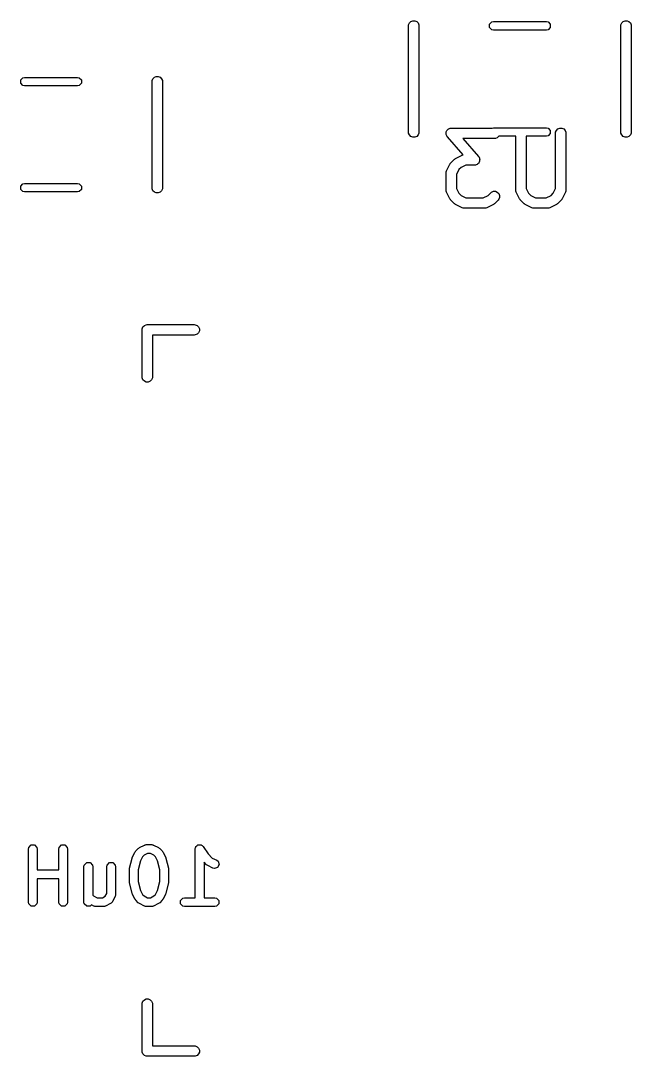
# Model space of a CAD drawing. Extents: x -2.1 to 1.78, y 0.53 to 2.72.
# Drawn here: x -0.57 to -0.225, y 1.534 to 2.119 of the extents above; entities that cross this region are included whole.
import ezdxf

# ---------------------------------------------------------------- set-up
doc = ezdxf.new("R2010")
doc.units = 0
doc.header["$MEASUREMENT"] = 0
doc.layers.add('BLACK', color=7, linetype='CONTINUOUS')

msp = doc.modelspace()

# ---------------------------------------------------------------- linework, layer by layer
at = {"layer": 'BLACK', "linetype": 'CONTINUOUS'}
for p, q in [((-0.3504, 2.11707), (-0.34996, 2.11814)), ((-0.34996, 2.11814), (-0.34914, 2.11895)), ((-0.34914, 2.11895), (-0.34808, 2.11939)), ((-0.34808, 2.11939), (-0.34692, 2.11939)), ((-0.34692, 2.11939), (-0.34586, 2.11895)), ((-0.34586, 2.11895), (-0.34504, 2.11814)), ((-0.34504, 2.11814), (-0.3446, 2.11707)), ((-0.30468, 2.1174), (-0.3034, 2.11868)), ((-0.3034, 2.11868), (-0.3025, 2.11886)), ((-0.3025, 2.11886), (-0.2725, 2.11886)), ((-0.2725, 2.11886), (-0.2716, 2.11868)), ((-0.2716, 2.11868), (-0.27032, 2.1174)), ((-0.2304, 2.11707), (-0.22996, 2.11814)), ((-0.22996, 2.11814), (-0.22914, 2.11895)), ((-0.22914, 2.11895), (-0.22808, 2.11939)), ((-0.22808, 2.11939), (-0.22692, 2.11939)), ((-0.22692, 2.11939), (-0.22586, 2.11895)), ((-0.22586, 2.11895), (-0.22504, 2.11814)), ((-0.22504, 2.11814), (-0.2246, 2.11707)), ((-0.35045, 2.1165), (-0.3504, 2.11707)), ((-0.35045, 2.0565), (-0.35045, 2.1165)), ((-0.3446, 2.11707), (-0.34455, 2.1165)), ((-0.34455, 2.1165), (-0.34455, 2.0565)), ((-0.30468, 2.11559), (-0.30468, 2.1174)), ((-0.3034, 2.11431), (-0.30468, 2.11559)), ((-0.3025, 2.11413), (-0.3034, 2.11431)), ((-0.2725, 2.11413), (-0.3025, 2.11413)), ((-0.2716, 2.11431), (-0.2725, 2.11413)), ((-0.27032, 2.11559), (-0.2716, 2.11431)), ((-0.27032, 2.1174), (-0.27032, 2.11559)), ((-0.23045, 2.1165), (-0.2304, 2.11707)), ((-0.23045, 2.0565), (-0.23045, 2.1165)), ((-0.2246, 2.11707), (-0.22455, 2.1165)), ((-0.22455, 2.1165), (-0.22455, 2.0565)), ((-0.56968, 2.0859), (-0.5684, 2.08718)), ((-0.56968, 2.0841), (-0.56968, 2.0859)), ((-0.5684, 2.08282), (-0.56968, 2.0841)), ((-0.5684, 2.08718), (-0.5675, 2.08736)), ((-0.5675, 2.08736), (-0.5375, 2.08736)), ((-0.5375, 2.08736), (-0.5366, 2.08718)), ((-0.5366, 2.08718), (-0.53532, 2.0859)), ((-0.53532, 2.0841), (-0.5366, 2.08282)), ((-0.53532, 2.0859), (-0.53532, 2.0841)), ((-0.49545, 2.085), (-0.4954, 2.08558)), ((-0.49545, 2.025), (-0.49545, 2.085)), ((-0.4954, 2.08558), (-0.49496, 2.08664)), ((-0.49496, 2.08664), (-0.49414, 2.08746)), ((-0.49414, 2.08746), (-0.49308, 2.0879)), ((-0.49308, 2.0879), (-0.49192, 2.0879)), ((-0.49192, 2.0879), (-0.49086, 2.08746)), ((-0.49086, 2.08746), (-0.49004, 2.08664)), ((-0.49004, 2.08664), (-0.4896, 2.08558)), ((-0.4896, 2.08558), (-0.48955, 2.085)), ((-0.48955, 2.085), (-0.48955, 2.025)), ((-0.5675, 2.08264), (-0.5684, 2.08282)), ((-0.5375, 2.08264), (-0.5675, 2.08264)), ((-0.5366, 2.08282), (-0.5375, 2.08264)), ((-0.3504, 2.05592), (-0.35045, 2.0565)), ((-0.34996, 2.05486), (-0.3504, 2.05592)), ((-0.34914, 2.05404), (-0.34996, 2.05486)), ((-0.34808, 2.0536), (-0.34914, 2.05404)), ((-0.34586, 2.05404), (-0.34692, 2.0536)), ((-0.34504, 2.05486), (-0.34586, 2.05404)), ((-0.3446, 2.05592), (-0.34504, 2.05486)), ((-0.34455, 2.0565), (-0.3446, 2.05592)), ((-0.32921, 2.05537), (-0.32918, 2.05585)), ((-0.32918, 2.05528), (-0.32921, 2.05537)), ((-0.32918, 2.05633), (-0.32914, 2.05642)), ((-0.32918, 2.05585), (-0.32918, 2.05633)), ((-0.32918, 2.05518), (-0.32918, 2.05528)), ((-0.32899, 2.05474), (-0.32918, 2.05518)), ((-0.32914, 2.05642), (-0.32913, 2.05652)), ((-0.32913, 2.05652), (-0.32892, 2.05695)), ((-0.32884, 2.05428), (-0.32899, 2.05474)), ((-0.32892, 2.05695), (-0.32874, 2.0574)), ((-0.32876, 2.05417), (-0.32884, 2.05428)), ((-0.32874, 2.05411), (-0.32876, 2.05417)), ((-0.32874, 2.0574), (-0.32867, 2.05747)), ((-0.32868, 2.05406), (-0.32874, 2.05411)), ((-0.3285, 2.05381), (-0.32868, 2.05406)), ((-0.32867, 2.05747), (-0.32862, 2.05756)), ((-0.32862, 2.05756), (-0.32826, 2.05787)), ((-0.31957, 2.0436), (-0.3285, 2.05381)), ((-0.32826, 2.05787), (-0.32792, 2.05821)), ((-0.32792, 2.05821), (-0.32783, 2.05825)), ((-0.32783, 2.05825), (-0.32775, 2.05831)), ((-0.32775, 2.05831), (-0.3273, 2.05847)), ((-0.3273, 2.05847), (-0.32686, 2.05865)), ((-0.32686, 2.05865), (-0.32672, 2.05867)), ((-0.32672, 2.05867), (-0.32666, 2.05868)), ((-0.32666, 2.05868), (-0.32659, 2.05868)), ((-0.32659, 2.05868), (-0.32628, 2.05871)), ((-0.32628, 2.05871), (-0.30326, 2.05871)), ((-0.30326, 2.05871), (-0.3025, 2.05886)), ((-0.3025, 2.05886), (-0.2725, 2.05886)), ((-0.29945, 2.05411), (-0.30027, 2.0533)), ((-0.28986, 2.05413), (-0.29945, 2.05413)), ((-0.29945, 2.05413), (-0.29945, 2.05411)), ((-0.28986, 2.02388), (-0.28986, 2.05413)), ((-0.2725, 2.05413), (-0.28396, 2.05413)), ((-0.28396, 2.05413), (-0.28396, 2.02458)), ((-0.2725, 2.05886), (-0.2716, 2.05868)), ((-0.2716, 2.05431), (-0.2725, 2.05413)), ((-0.2716, 2.05868), (-0.27032, 2.0574)), ((-0.27032, 2.05559), (-0.2716, 2.05431)), ((-0.27032, 2.0574), (-0.27032, 2.05559)), ((-0.26737, 2.05576), (-0.26731, 2.05633)), ((-0.26737, 2.02458), (-0.26737, 2.05576)), ((-0.26731, 2.05633), (-0.26687, 2.0574)), ((-0.26687, 2.0574), (-0.26605, 2.05821)), ((-0.26605, 2.05821), (-0.26499, 2.05865)), ((-0.26499, 2.05865), (-0.26384, 2.05865)), ((-0.26384, 2.05865), (-0.26277, 2.05821)), ((-0.26277, 2.05821), (-0.26196, 2.0574)), ((-0.26196, 2.0574), (-0.26152, 2.05633)), ((-0.26152, 2.05633), (-0.26146, 2.05576)), ((-0.26146, 2.05576), (-0.26146, 2.02388)), ((-0.2304, 2.05592), (-0.23045, 2.0565)), ((-0.22996, 2.05486), (-0.2304, 2.05592)), ((-0.22914, 2.05404), (-0.22996, 2.05486)), ((-0.22808, 2.0536), (-0.22914, 2.05404)), ((-0.22586, 2.05404), (-0.22692, 2.0536)), ((-0.22504, 2.05486), (-0.22586, 2.05404)), ((-0.2246, 2.05592), (-0.22504, 2.05486)), ((-0.22455, 2.0565), (-0.2246, 2.05592)), ((-0.34692, 2.0536), (-0.34808, 2.0536)), ((-0.30191, 2.0528), (-0.31977, 2.0528)), ((-0.31977, 2.0528), (-0.31093, 2.0427)), ((-0.30133, 2.05286), (-0.30191, 2.0528)), ((-0.30027, 2.0533), (-0.30133, 2.05286)), ((-0.22692, 2.0536), (-0.22808, 2.0536)), ((-0.32385, 2.04152), (-0.3201, 2.0434)), ((-0.3201, 2.0434), (-0.31957, 2.0436)), ((-0.31093, 2.0427), (-0.31076, 2.04245)), ((-0.31076, 2.04245), (-0.3107, 2.0424)), ((-0.3107, 2.0424), (-0.31068, 2.04235)), ((-0.31068, 2.04235), (-0.3106, 2.04223)), ((-0.3106, 2.04223), (-0.31044, 2.04178)), ((-0.32892, 2.03458), (-0.32705, 2.03833)), ((-0.32705, 2.03833), (-0.32689, 2.03858)), ((-0.32689, 2.03858), (-0.32686, 2.03865)), ((-0.32686, 2.03865), (-0.32679, 2.03873)), ((-0.32679, 2.03873), (-0.32674, 2.03882)), ((-0.32674, 2.03882), (-0.32668, 2.03887)), ((-0.32668, 2.03887), (-0.32649, 2.0391)), ((-0.32649, 2.0391), (-0.32462, 2.04097)), ((-0.32462, 2.04097), (-0.32439, 2.04116)), ((-0.32439, 2.04116), (-0.32434, 2.04121)), ((-0.32434, 2.04121), (-0.32425, 2.04127)), ((-0.32425, 2.04127), (-0.32417, 2.04134)), ((-0.32417, 2.04134), (-0.3241, 2.04137)), ((-0.3241, 2.04137), (-0.32385, 2.04152)), ((-0.32078, 2.03646), (-0.32198, 2.03526)), ((-0.31808, 2.0378), (-0.32078, 2.03646)), ((-0.31316, 2.0378), (-0.31808, 2.0378)), ((-0.31285, 2.03783), (-0.31316, 2.0378)), ((-0.31278, 2.03783), (-0.31285, 2.03783)), ((-0.31272, 2.03785), (-0.31278, 2.03783)), ((-0.31258, 2.03786), (-0.31272, 2.03785)), ((-0.31214, 2.03804), (-0.31258, 2.03786)), ((-0.31168, 2.0382), (-0.31214, 2.03804)), ((-0.31161, 2.03826), (-0.31168, 2.0382)), ((-0.31152, 2.0383), (-0.31161, 2.03826)), ((-0.31118, 2.03864), (-0.31152, 2.0383)), ((-0.31082, 2.03896), (-0.31118, 2.03864)), ((-0.31077, 2.03905), (-0.31082, 2.03896)), ((-0.3107, 2.03912), (-0.31077, 2.03905)), ((-0.31052, 2.03956), (-0.3107, 2.03912)), ((-0.31031, 2.03999), (-0.31052, 2.03956)), ((-0.31044, 2.04178), (-0.31026, 2.04133)), ((-0.3103, 2.04009), (-0.31031, 2.03999)), ((-0.31026, 2.04018), (-0.3103, 2.04009)), ((-0.31026, 2.04133), (-0.31026, 2.04123)), ((-0.31026, 2.04123), (-0.31023, 2.04114)), ((-0.31023, 2.04114), (-0.31026, 2.04066)), ((-0.31026, 2.04066), (-0.31026, 2.04018)), ((-0.32923, 2.03326), (-0.32918, 2.03383)), ((-0.32923, 2.02388), (-0.32923, 2.03326)), ((-0.32918, 2.03383), (-0.32914, 2.03393)), ((-0.32914, 2.03393), (-0.32913, 2.03404)), ((-0.32913, 2.03404), (-0.32892, 2.03458)), ((-0.32198, 2.03526), (-0.32333, 2.03256)), ((-0.32333, 2.03256), (-0.32333, 2.02458)), ((-0.56968, 2.0259), (-0.5684, 2.02718)), ((-0.56968, 2.0241), (-0.56968, 2.0259)), ((-0.5684, 2.02718), (-0.5675, 2.02736)), ((-0.5675, 2.02736), (-0.5375, 2.02736)), ((-0.5375, 2.02736), (-0.5366, 2.02718)), ((-0.5366, 2.02718), (-0.53532, 2.0259)), ((-0.53532, 2.0259), (-0.53532, 2.0241)), ((-0.4954, 2.02442), (-0.49545, 2.025)), ((-0.48955, 2.025), (-0.4896, 2.02442)), ((-0.32333, 2.02458), (-0.32198, 2.02188)), ((-0.28396, 2.02458), (-0.28261, 2.02188)), ((-0.26871, 2.02188), (-0.26737, 2.02458)), ((-0.5684, 2.02282), (-0.56968, 2.0241)), ((-0.5675, 2.02264), (-0.5684, 2.02282)), ((-0.5375, 2.02264), (-0.5675, 2.02264)), ((-0.5366, 2.02282), (-0.5375, 2.02264)), ((-0.53532, 2.0241), (-0.5366, 2.02282)), ((-0.49496, 2.02336), (-0.4954, 2.02442)), ((-0.49414, 2.02254), (-0.49496, 2.02336)), ((-0.49308, 2.0221), (-0.49414, 2.02254)), ((-0.49192, 2.0221), (-0.49308, 2.0221)), ((-0.49086, 2.02254), (-0.49192, 2.0221)), ((-0.49004, 2.02336), (-0.49086, 2.02254)), ((-0.4896, 2.02442), (-0.49004, 2.02336)), ((-0.32918, 2.02331), (-0.32923, 2.02388)), ((-0.32914, 2.02321), (-0.32918, 2.02331)), ((-0.32913, 2.0231), (-0.32914, 2.02321)), ((-0.32892, 2.02256), (-0.32913, 2.0231)), ((-0.32705, 2.01881), (-0.32892, 2.02256)), ((-0.32689, 2.01857), (-0.32705, 2.01881)), ((-0.32198, 2.02188), (-0.32078, 2.02069)), ((-0.32078, 2.02069), (-0.31808, 2.01934)), ((-0.31808, 2.01934), (-0.30823, 2.01934)), ((-0.30823, 2.01934), (-0.30553, 2.02069)), ((-0.30553, 2.02069), (-0.304, 2.02222)), ((-0.304, 2.02222), (-0.30355, 2.02259)), ((-0.30355, 2.02259), (-0.30248, 2.02303)), ((-0.30248, 2.02303), (-0.30133, 2.02303)), ((-0.30133, 2.02303), (-0.30027, 2.02259)), ((-0.30027, 2.02259), (-0.29945, 2.02178)), ((-0.29945, 2.02178), (-0.29901, 2.02071)), ((-0.29901, 2.01956), (-0.29945, 2.01849)), ((-0.29901, 2.02071), (-0.29901, 2.01956)), ((-0.28981, 2.02331), (-0.28986, 2.02388)), ((-0.28977, 2.02321), (-0.28981, 2.02331)), ((-0.28976, 2.0231), (-0.28977, 2.02321)), ((-0.28955, 2.02256), (-0.28976, 2.0231)), ((-0.28768, 2.01881), (-0.28955, 2.02256)), ((-0.28752, 2.01857), (-0.28768, 2.01881)), ((-0.28261, 2.02188), (-0.28141, 2.02069)), ((-0.28141, 2.02069), (-0.27871, 2.01934)), ((-0.27871, 2.01934), (-0.27261, 2.01934)), ((-0.27261, 2.01934), (-0.26991, 2.02069)), ((-0.26991, 2.02069), (-0.26871, 2.02188)), ((-0.26365, 2.01881), (-0.2638, 2.01857)), ((-0.26177, 2.02256), (-0.26365, 2.01881)), ((-0.26157, 2.0231), (-0.26177, 2.02256)), ((-0.26156, 2.02321), (-0.26157, 2.0231)), ((-0.26152, 2.02331), (-0.26156, 2.02321)), ((-0.26146, 2.02388), (-0.26152, 2.02331)), ((-0.32686, 2.01849), (-0.32689, 2.01857)), ((-0.32679, 2.01841), (-0.32686, 2.01849)), ((-0.32674, 2.01832), (-0.32679, 2.01841)), ((-0.32668, 2.01827), (-0.32674, 2.01832)), ((-0.32649, 2.01805), (-0.32668, 2.01827)), ((-0.32462, 2.01617), (-0.32649, 2.01805)), ((-0.32439, 2.01599), (-0.32462, 2.01617)), ((-0.32434, 2.01593), (-0.32439, 2.01599)), ((-0.32425, 2.01587), (-0.32434, 2.01593)), ((-0.32417, 2.0158), (-0.32425, 2.01587)), ((-0.3241, 2.01577), (-0.32417, 2.0158)), ((-0.32385, 2.01562), (-0.3241, 2.01577)), ((-0.3201, 2.01374), (-0.32385, 2.01562)), ((-0.31956, 2.01354), (-0.3201, 2.01374)), ((-0.31946, 2.01353), (-0.31956, 2.01354)), ((-0.31936, 2.01349), (-0.31946, 2.01353)), ((-0.31878, 2.01343), (-0.31936, 2.01349)), ((-0.30753, 2.01343), (-0.31878, 2.01343)), ((-0.30696, 2.01349), (-0.30753, 2.01343)), ((-0.30686, 2.01353), (-0.30696, 2.01349)), ((-0.30675, 2.01354), (-0.30686, 2.01353)), ((-0.30621, 2.01374), (-0.30675, 2.01354)), ((-0.30246, 2.01562), (-0.30621, 2.01374)), ((-0.30221, 2.01577), (-0.30246, 2.01562)), ((-0.30214, 2.0158), (-0.30221, 2.01577)), ((-0.30206, 2.01587), (-0.30214, 2.0158)), ((-0.30197, 2.01593), (-0.30206, 2.01587)), ((-0.30192, 2.01599), (-0.30197, 2.01593)), ((-0.3017, 2.01617), (-0.30192, 2.01599)), ((-0.29982, 2.01805), (-0.3017, 2.01617)), ((-0.29945, 2.01849), (-0.29982, 2.01805)), ((-0.28749, 2.01849), (-0.28752, 2.01857)), ((-0.28742, 2.01841), (-0.28749, 2.01849)), ((-0.28737, 2.01832), (-0.28742, 2.01841)), ((-0.28731, 2.01827), (-0.28737, 2.01832)), ((-0.28712, 2.01805), (-0.28731, 2.01827)), ((-0.28525, 2.01617), (-0.28712, 2.01805)), ((-0.28502, 2.01599), (-0.28525, 2.01617)), ((-0.28497, 2.01593), (-0.28502, 2.01599)), ((-0.28488, 2.01587), (-0.28497, 2.01593)), ((-0.2848, 2.0158), (-0.28488, 2.01587)), ((-0.28473, 2.01577), (-0.2848, 2.0158)), ((-0.28448, 2.01562), (-0.28473, 2.01577)), ((-0.28073, 2.01374), (-0.28448, 2.01562)), ((-0.28019, 2.01354), (-0.28073, 2.01374)), ((-0.28009, 2.01353), (-0.28019, 2.01354)), ((-0.27999, 2.01349), (-0.28009, 2.01353)), ((-0.27941, 2.01343), (-0.27999, 2.01349)), ((-0.27191, 2.01343), (-0.27941, 2.01343)), ((-0.27134, 2.01349), (-0.27191, 2.01343)), ((-0.27124, 2.01353), (-0.27134, 2.01349)), ((-0.27113, 2.01354), (-0.27124, 2.01353)), ((-0.27059, 2.01374), (-0.27113, 2.01354)), ((-0.26684, 2.01562), (-0.27059, 2.01374)), ((-0.26659, 2.01577), (-0.26684, 2.01562)), ((-0.26652, 2.0158), (-0.26659, 2.01577)), ((-0.26644, 2.01587), (-0.26652, 2.0158)), ((-0.26635, 2.01593), (-0.26644, 2.01587)), ((-0.2663, 2.01599), (-0.26635, 2.01593)), ((-0.26607, 2.01617), (-0.2663, 2.01599)), ((-0.2642, 2.01805), (-0.26607, 2.01617)), ((-0.26401, 2.01827), (-0.2642, 2.01805)), ((-0.26396, 2.01832), (-0.26401, 2.01827)), ((-0.2639, 2.01841), (-0.26396, 2.01832)), ((-0.26383, 2.01849), (-0.2639, 2.01841)), ((-0.2638, 2.01857), (-0.26383, 2.01849)), ((-0.5011, 1.94472), (-0.50105, 1.9453)), ((-0.5011, 1.91815), (-0.5011, 1.94472)), ((-0.50105, 1.9453), (-0.5006, 1.94636)), ((-0.5006, 1.94636), (-0.49979, 1.94718)), ((-0.49979, 1.94718), (-0.49873, 1.94762)), ((-0.49873, 1.94762), (-0.49815, 1.94768)), ((-0.49815, 1.94768), (-0.47157, 1.94768)), ((-0.47157, 1.94768), (-0.471, 1.94762)), ((-0.471, 1.94762), (-0.46993, 1.94718)), ((-0.46993, 1.94718), (-0.46912, 1.94636)), ((-0.46912, 1.94308), (-0.46993, 1.94227)), ((-0.46912, 1.94636), (-0.46868, 1.9453)), ((-0.46868, 1.94415), (-0.46912, 1.94308)), ((-0.46868, 1.9453), (-0.46868, 1.94415)), ((-0.47157, 1.94177), (-0.4952, 1.94177)), ((-0.4952, 1.94177), (-0.4952, 1.91815)), ((-0.471, 1.94183), (-0.47157, 1.94177)), ((-0.46993, 1.94227), (-0.471, 1.94183)), ((-0.50105, 1.91757), (-0.5011, 1.91815)), ((-0.5006, 1.91651), (-0.50105, 1.91757)), ((-0.49979, 1.91569), (-0.5006, 1.91651)), ((-0.49873, 1.91525), (-0.49979, 1.91569)), ((-0.49757, 1.91525), (-0.49873, 1.91525)), ((-0.49651, 1.91569), (-0.49757, 1.91525)), ((-0.49569, 1.91651), (-0.49651, 1.91569)), ((-0.49525, 1.91757), (-0.49569, 1.91651)), ((-0.4952, 1.91815), (-0.49525, 1.91757)), ((-0.56536, 1.65138), (-0.56517, 1.65234)), ((-0.56536, 1.62138), (-0.56536, 1.65138)), ((-0.56517, 1.65234), (-0.56381, 1.65369)), ((-0.56381, 1.65369), (-0.5619, 1.65369)), ((-0.5619, 1.65369), (-0.56055, 1.65234)), ((-0.56055, 1.65234), (-0.56036, 1.65138)), ((-0.56036, 1.65138), (-0.56036, 1.6396)), ((-0.54821, 1.65138), (-0.54802, 1.65234)), ((-0.54821, 1.6396), (-0.54821, 1.65138)), ((-0.54802, 1.65234), (-0.54667, 1.65369)), ((-0.54667, 1.65369), (-0.54476, 1.65369)), ((-0.54476, 1.65369), (-0.5434, 1.65234)), ((-0.5434, 1.65234), (-0.54321, 1.65138)), ((-0.54321, 1.65138), (-0.54321, 1.62138)), ((-0.50485, 1.64996), (-0.50462, 1.65029)), ((-0.50462, 1.65029), (-0.5032, 1.65172)), ((-0.5032, 1.65172), (-0.50286, 1.65194)), ((-0.50286, 1.65194), (-0.50255, 1.65219)), ((-0.50255, 1.65219), (-0.49969, 1.65362)), ((-0.49969, 1.65362), (-0.49957, 1.65365)), ((-0.49957, 1.65365), (-0.49953, 1.65369)), ((-0.49953, 1.65369), (-0.49914, 1.65377)), ((-0.49914, 1.65377), (-0.49875, 1.65388)), ((-0.49875, 1.65388), (-0.49869, 1.65386)), ((-0.49869, 1.65386), (-0.49857, 1.65388)), ((-0.49857, 1.65388), (-0.49571, 1.65388)), ((-0.49571, 1.65388), (-0.49559, 1.65386)), ((-0.49559, 1.65386), (-0.49554, 1.65388)), ((-0.49554, 1.65388), (-0.49515, 1.65377)), ((-0.49515, 1.65377), (-0.49476, 1.65369)), ((-0.49476, 1.65369), (-0.49472, 1.65365)), ((-0.49472, 1.65365), (-0.4946, 1.65362)), ((-0.4946, 1.65362), (-0.49174, 1.65219)), ((-0.49174, 1.65219), (-0.49142, 1.65194)), ((-0.49142, 1.65194), (-0.49109, 1.65172)), ((-0.49109, 1.65172), (-0.48966, 1.65029)), ((-0.48966, 1.65029), (-0.48944, 1.64996)), ((-0.47107, 1.65138), (-0.47088, 1.65234)), ((-0.47107, 1.62388), (-0.47107, 1.65138)), ((-0.47088, 1.65234), (-0.4707, 1.65252)), ((-0.4707, 1.65252), (-0.47065, 1.65277)), ((-0.47065, 1.65277), (-0.47004, 1.65318)), ((-0.47004, 1.65318), (-0.46953, 1.65369)), ((-0.46953, 1.65369), (-0.46927, 1.65369)), ((-0.46927, 1.65369), (-0.46906, 1.65383)), ((-0.46906, 1.65383), (-0.46834, 1.65369)), ((-0.46834, 1.65369), (-0.46761, 1.65369)), ((-0.46761, 1.65369), (-0.46743, 1.65351)), ((-0.46743, 1.65351), (-0.46718, 1.65346)), ((-0.46718, 1.65346), (-0.46649, 1.65277)), ((-0.46649, 1.65277), (-0.46377, 1.64869)), ((-0.50814, 1.64056), (-0.50671, 1.64627)), ((-0.50671, 1.64627), (-0.50659, 1.64652)), ((-0.50659, 1.64652), (-0.50652, 1.64679)), ((-0.50652, 1.64679), (-0.50509, 1.64964)), ((-0.50509, 1.64964), (-0.50485, 1.64996)), ((-0.50193, 1.64479), (-0.50321, 1.63965)), ((-0.5008, 1.64704), (-0.50193, 1.64479)), ((-0.49995, 1.6479), (-0.5008, 1.64704)), ((-0.49798, 1.64888), (-0.49995, 1.6479)), ((-0.4963, 1.64888), (-0.49798, 1.64888)), ((-0.49434, 1.6479), (-0.4963, 1.64888)), ((-0.49348, 1.64704), (-0.49434, 1.6479)), ((-0.49236, 1.64479), (-0.49348, 1.64704)), ((-0.49107, 1.63965), (-0.49236, 1.64479)), ((-0.48944, 1.64996), (-0.48919, 1.64964)), ((-0.48919, 1.64964), (-0.48776, 1.64679)), ((-0.48776, 1.64679), (-0.48769, 1.64652)), ((-0.48769, 1.64652), (-0.48757, 1.64627)), ((-0.48757, 1.64627), (-0.48615, 1.64056)), ((-0.46377, 1.64869), (-0.46138, 1.64629)), ((-0.46138, 1.64629), (-0.45888, 1.64505)), ((-0.45888, 1.64505), (-0.45811, 1.64445)), ((-0.45811, 1.64445), (-0.45751, 1.64263)), ((-0.56036, 1.6396), (-0.54821, 1.6396)), ((-0.53393, 1.64138), (-0.53374, 1.64234)), ((-0.53393, 1.62138), (-0.53393, 1.64138)), ((-0.53374, 1.64234), (-0.53239, 1.64369)), ((-0.53239, 1.64369), (-0.53047, 1.64369)), ((-0.53047, 1.64369), (-0.52912, 1.64234)), ((-0.52912, 1.64234), (-0.52893, 1.64138)), ((-0.52893, 1.64138), (-0.52893, 1.62527)), ((-0.52107, 1.64138), (-0.52088, 1.64234)), ((-0.52107, 1.62626), (-0.52107, 1.64138)), ((-0.52088, 1.64234), (-0.51953, 1.64369)), ((-0.51953, 1.64369), (-0.51761, 1.64369)), ((-0.51761, 1.64369), (-0.51626, 1.64234)), ((-0.51626, 1.64234), (-0.51607, 1.64138)), ((-0.51607, 1.64138), (-0.51607, 1.62567)), ((-0.50821, 1.63995), (-0.50815, 1.64025)), ((-0.50821, 1.63281), (-0.50821, 1.63995)), ((-0.50815, 1.64025), (-0.50814, 1.64056)), ((-0.50321, 1.63965), (-0.50321, 1.63312)), ((-0.49107, 1.63312), (-0.49107, 1.63965)), ((-0.48615, 1.64056), (-0.48613, 1.64025)), ((-0.48613, 1.64025), (-0.48607, 1.63995)), ((-0.48607, 1.63995), (-0.48607, 1.63281)), ((-0.46462, 1.64247), (-0.46607, 1.64392)), ((-0.46607, 1.64392), (-0.46607, 1.62388)), ((-0.46429, 1.64225), (-0.46462, 1.64247)), ((-0.46398, 1.642), (-0.46429, 1.64225)), ((-0.46112, 1.64057), (-0.46398, 1.642)), ((-0.46018, 1.64032), (-0.46112, 1.64057)), ((-0.45836, 1.64092), (-0.46018, 1.64032)), ((-0.45751, 1.64263), (-0.45836, 1.64092)), ((-0.54821, 1.6346), (-0.56036, 1.6346)), ((-0.56036, 1.6346), (-0.56036, 1.62138)), ((-0.54821, 1.62138), (-0.54821, 1.6346)), ((-0.50815, 1.63251), (-0.50821, 1.63281)), ((-0.50814, 1.6322), (-0.50815, 1.63251)), ((-0.50321, 1.63312), (-0.50193, 1.62797)), ((-0.49236, 1.62797), (-0.49107, 1.63312)), ((-0.48613, 1.63251), (-0.48615, 1.6322)), ((-0.48607, 1.63281), (-0.48613, 1.63251)), ((-0.50671, 1.62649), (-0.50814, 1.6322)), ((-0.50193, 1.62797), (-0.5008, 1.62572)), ((-0.49348, 1.62572), (-0.49236, 1.62797)), ((-0.48615, 1.6322), (-0.48757, 1.62649)), ((-0.56517, 1.62042), (-0.56536, 1.62138)), ((-0.56036, 1.62138), (-0.56055, 1.62042)), ((-0.54802, 1.62042), (-0.54821, 1.62138)), ((-0.54321, 1.62138), (-0.5434, 1.62042)), ((-0.53374, 1.62042), (-0.53393, 1.62138)), ((-0.52893, 1.62527), (-0.52852, 1.62486)), ((-0.52852, 1.62486), (-0.52655, 1.62388)), ((-0.52655, 1.62388), (-0.52345, 1.62388)), ((-0.52345, 1.62388), (-0.52186, 1.62467)), ((-0.52186, 1.62467), (-0.52107, 1.62626)), ((-0.51849, 1.62088), (-0.51888, 1.62057)), ((-0.51836, 1.62092), (-0.51849, 1.62088)), ((-0.51825, 1.62106), (-0.51836, 1.62092)), ((-0.51811, 1.62117), (-0.51825, 1.62106)), ((-0.51807, 1.6213), (-0.51811, 1.62117)), ((-0.51776, 1.62169), (-0.51807, 1.6213)), ((-0.51634, 1.62455), (-0.51776, 1.62169)), ((-0.5163, 1.62467), (-0.51634, 1.62455)), ((-0.51626, 1.62471), (-0.5163, 1.62467)), ((-0.51618, 1.6251), (-0.51626, 1.62471)), ((-0.51608, 1.62549), (-0.51618, 1.6251)), ((-0.51607, 1.62567), (-0.5161, 1.62554)), ((-0.5161, 1.62554), (-0.51608, 1.62549)), ((-0.50659, 1.62624), (-0.50671, 1.62649)), ((-0.50652, 1.62598), (-0.50659, 1.62624)), ((-0.50509, 1.62312), (-0.50652, 1.62598)), ((-0.50485, 1.6228), (-0.50509, 1.62312)), ((-0.50462, 1.62247), (-0.50485, 1.6228)), ((-0.5032, 1.62104), (-0.50462, 1.62247)), ((-0.50286, 1.62082), (-0.5032, 1.62104)), ((-0.50255, 1.62057), (-0.50286, 1.62082)), ((-0.5008, 1.62572), (-0.49995, 1.62486)), ((-0.49995, 1.62486), (-0.49798, 1.62388)), ((-0.49798, 1.62388), (-0.4963, 1.62388)), ((-0.4963, 1.62388), (-0.49434, 1.62486)), ((-0.49434, 1.62486), (-0.49348, 1.62572)), ((-0.49142, 1.62082), (-0.49174, 1.62057)), ((-0.49109, 1.62104), (-0.49142, 1.62082)), ((-0.48966, 1.62247), (-0.49109, 1.62104)), ((-0.48944, 1.6228), (-0.48966, 1.62247)), ((-0.48919, 1.62312), (-0.48944, 1.6228)), ((-0.48776, 1.62598), (-0.48919, 1.62312)), ((-0.48769, 1.62624), (-0.48776, 1.62598)), ((-0.48757, 1.62649), (-0.48769, 1.62624)), ((-0.47945, 1.62234), (-0.4781, 1.62369)), ((-0.47945, 1.62042), (-0.47945, 1.62234)), ((-0.4781, 1.62369), (-0.47714, 1.62388)), ((-0.47714, 1.62388), (-0.47107, 1.62388)), ((-0.46607, 1.62388), (-0.46, 1.62388)), ((-0.46, 1.62388), (-0.45904, 1.62369)), ((-0.45904, 1.62369), (-0.45769, 1.62234)), ((-0.45769, 1.62234), (-0.45769, 1.62042)), ((-0.56381, 1.61907), (-0.56517, 1.62042)), ((-0.5619, 1.61907), (-0.56381, 1.61907)), ((-0.56055, 1.62042), (-0.5619, 1.61907)), ((-0.54667, 1.61907), (-0.54802, 1.62042)), ((-0.54476, 1.61907), (-0.54667, 1.61907)), ((-0.5434, 1.62042), (-0.54476, 1.61907)), ((-0.53239, 1.61907), (-0.53374, 1.62042)), ((-0.53047, 1.61907), (-0.53239, 1.61907)), ((-0.52969, 1.61986), (-0.53047, 1.61907)), ((-0.52826, 1.61915), (-0.52969, 1.61986)), ((-0.52814, 1.61911), (-0.52826, 1.61915)), ((-0.5281, 1.61907), (-0.52814, 1.61911)), ((-0.52771, 1.61899), (-0.5281, 1.61907)), ((-0.52732, 1.61889), (-0.52771, 1.61899)), ((-0.52727, 1.61891), (-0.52732, 1.61889)), ((-0.52714, 1.61888), (-0.52727, 1.61891)), ((-0.52286, 1.61888), (-0.52714, 1.61888)), ((-0.52273, 1.61891), (-0.52286, 1.61888)), ((-0.52268, 1.61889), (-0.52273, 1.61891)), ((-0.52229, 1.61899), (-0.52268, 1.61889)), ((-0.5219, 1.61907), (-0.52229, 1.61899)), ((-0.52186, 1.61911), (-0.5219, 1.61907)), ((-0.52174, 1.61915), (-0.52186, 1.61911)), ((-0.51888, 1.62057), (-0.52174, 1.61915)), ((-0.49969, 1.61915), (-0.50255, 1.62057)), ((-0.49957, 1.61911), (-0.49969, 1.61915)), ((-0.49953, 1.61907), (-0.49957, 1.61911)), ((-0.49914, 1.61899), (-0.49953, 1.61907)), ((-0.49875, 1.61889), (-0.49914, 1.61899)), ((-0.49869, 1.61891), (-0.49875, 1.61889)), ((-0.49857, 1.61888), (-0.49869, 1.61891)), ((-0.49571, 1.61888), (-0.49857, 1.61888)), ((-0.49559, 1.61891), (-0.49571, 1.61888)), ((-0.49554, 1.61889), (-0.49559, 1.61891)), ((-0.49515, 1.61899), (-0.49554, 1.61889)), ((-0.49476, 1.61907), (-0.49515, 1.61899)), ((-0.49472, 1.61911), (-0.49476, 1.61907)), ((-0.4946, 1.61915), (-0.49472, 1.61911)), ((-0.49174, 1.62057), (-0.4946, 1.61915)), ((-0.4781, 1.61907), (-0.47945, 1.62042)), ((-0.47714, 1.61888), (-0.4781, 1.61907)), ((-0.46, 1.61888), (-0.47714, 1.61888)), ((-0.45904, 1.61907), (-0.46, 1.61888)), ((-0.45769, 1.62042), (-0.45904, 1.61907)), ((-0.5011, 1.56382), (-0.50105, 1.56439)), ((-0.5011, 1.53724), (-0.5011, 1.56382)), ((-0.50105, 1.56439), (-0.5006, 1.56546)), ((-0.5006, 1.56546), (-0.49979, 1.56627)), ((-0.49979, 1.56627), (-0.49873, 1.56671)), ((-0.49873, 1.56671), (-0.49757, 1.56671)), ((-0.49757, 1.56671), (-0.49651, 1.56627)), ((-0.49651, 1.56627), (-0.49569, 1.56546)), ((-0.49569, 1.56546), (-0.49525, 1.56439)), ((-0.49525, 1.56439), (-0.4952, 1.56382)), ((-0.4952, 1.56382), (-0.4952, 1.5402)), ((-0.4952, 1.5402), (-0.47157, 1.5402)), ((-0.47157, 1.5402), (-0.471, 1.54014)), ((-0.471, 1.54014), (-0.46993, 1.5397)), ((-0.46993, 1.5397), (-0.46912, 1.53888)), ((-0.46912, 1.53888), (-0.46868, 1.53782)), ((-0.50105, 1.53667), (-0.5011, 1.53724)), ((-0.5006, 1.5356), (-0.50105, 1.53667)), ((-0.49979, 1.53479), (-0.5006, 1.5356)), ((-0.49873, 1.53435), (-0.49979, 1.53479)), ((-0.49815, 1.53429), (-0.49873, 1.53435)), ((-0.47157, 1.53429), (-0.49815, 1.53429)), ((-0.471, 1.53435), (-0.47157, 1.53429)), ((-0.46993, 1.53479), (-0.471, 1.53435)), ((-0.46912, 1.5356), (-0.46993, 1.53479)), ((-0.46868, 1.53667), (-0.46912, 1.5356)), ((-0.46868, 1.53782), (-0.46868, 1.53667))]:
    msp.add_line(p, q, dxfattribs=at)

doc.saveas('drawing.dxf')
